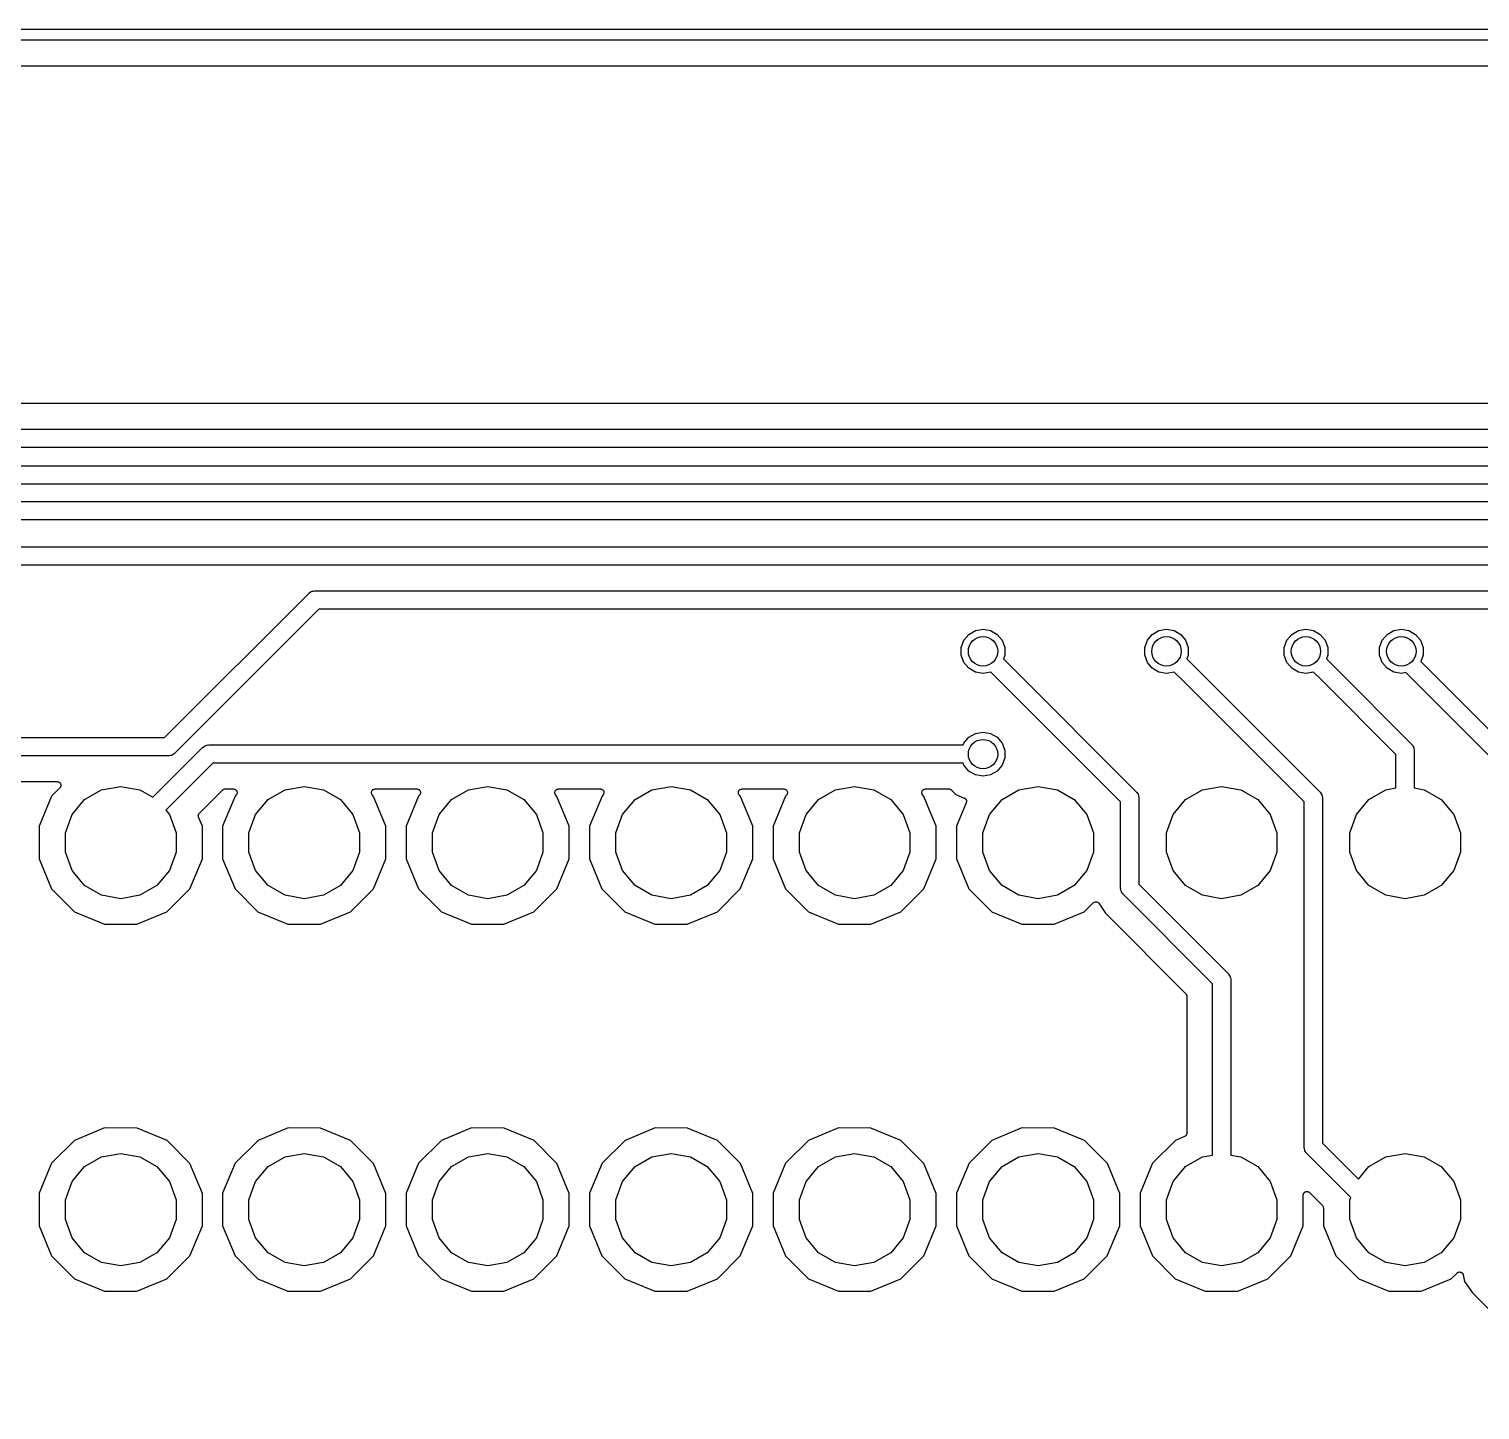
# Model space of a CAD drawing. Extents: x 85 to 212, y -151 to -91.
# Drawn here: x 148.5 to 168.27, y -110.23 to -91.42 of the extents above; entities that cross this region are included whole.
import ezdxf

# ---------------------------------------------------------------- set-up
doc = ezdxf.new("R2010")
doc.units = 0
doc.header["$MEASUREMENT"] = 0
doc.layers.add('BLACK', color=7, linetype='CONTINUOUS')

msp = doc.modelspace()

# ---------------------------------------------------------------- linework, layer by layer
at = {"layer": 'Black'}
for p, q in [((85.5, -91.425), (211.5, -91.425)), ((211.425, -91.575), (85.575, -91.575)), ((85.975, -91.925), (211.025, -91.925)), ((186.395, -96.525), (120.26, -96.525)), ((120.255, -96.875), (186.4, -96.875)), ((186.348, -97.125), (120.306, -97.125)), ((121.7, -97.375), (184.3, -97.375)), ((184.248, -97.625), (121.752, -97.625)), ((124.272, -97.8577), (182.483, -97.8577)), ((182.431, -98.1077), (124.324, -98.1077)), ((143, -98.475), (180.7, -98.475)), ((180.648, -98.725), (143.052, -98.725)), ((150.348, -101.075), (152.312, -99.1116)), ((152.312, -99.1116), (152.316, -99.1085)), ((152.316, -99.1085), (152.32, -99.1042)), ((152.32, -99.1042), (152.334, -99.0961)), ((152.334, -99.0961), (152.347, -99.0867)), ((152.347, -99.0867), (152.352, -99.0853)), ((152.352, -99.0853), (152.357, -99.0825)), ((152.357, -99.0825), (152.373, -99.0797)), ((152.373, -99.0797), (152.389, -99.0755)), ((152.389, -99.0755), (152.395, -99.076)), ((152.395, -99.076), (152.4, -99.075)), ((152.4, -99.075), (180.025, -99.075)), ((152.452, -99.325), (150.488, -101.288)), ((179.973, -99.325), (152.452, -99.325)), ((161.306, -99.6693), (161.397, -99.617)), ((161.397, -99.617), (161.5, -99.5989)), ((161.5, -99.5989), (161.603, -99.617)), ((161.603, -99.617), (161.694, -99.6693)), ((163.806, -99.6693), (163.897, -99.617)), ((163.897, -99.617), (164, -99.5988)), ((164, -99.5988), (164.103, -99.617)), ((164.103, -99.617), (164.194, -99.6693)), ((165.706, -99.6693), (165.797, -99.617)), ((165.797, -99.617), (165.9, -99.5989)), ((165.9, -99.5989), (166.003, -99.617)), ((166.003, -99.617), (166.094, -99.6693)), ((167.006, -99.6693), (167.097, -99.617)), ((167.097, -99.617), (167.2, -99.5989)), ((167.2, -99.5989), (167.303, -99.617)), ((167.303, -99.617), (167.394, -99.6693)), ((161.203, -99.8477), (161.239, -99.7494)), ((161.239, -99.7494), (161.306, -99.6693)), ((161.694, -99.6693), (161.761, -99.7494)), ((161.761, -99.7494), (161.797, -99.8477)), ((163.703, -99.8477), (163.739, -99.7494)), ((163.739, -99.7494), (163.806, -99.6693)), ((164.194, -99.6693), (164.261, -99.7494)), ((164.261, -99.7494), (164.297, -99.8477)), ((165.603, -99.8477), (165.639, -99.7494)), ((165.639, -99.7494), (165.706, -99.6693)), ((166.094, -99.6693), (166.161, -99.7494)), ((166.161, -99.7494), (166.197, -99.8477)), ((166.903, -99.8477), (166.939, -99.7494)), ((166.939, -99.7494), (167.006, -99.6693)), ((167.394, -99.6693), (167.461, -99.7494)), ((167.461, -99.7494), (167.497, -99.8477)), ((161.203, -99.9523), (161.203, -99.8477)), ((161.239, -100.051), (161.203, -99.9523)), ((161.797, -99.9523), (161.779, -100.002)), ((161.779, -100.002), (161.888, -100.112)), ((161.797, -99.8477), (161.797, -99.9523)), ((163.703, -99.9523), (163.703, -99.8477)), ((163.739, -100.051), (163.703, -99.9523)), ((164.297, -99.9523), (164.279, -100.002)), ((164.279, -100.002), (164.388, -100.112)), ((164.297, -99.8477), (164.297, -99.9523)), ((165.603, -99.9523), (165.603, -99.8477)), ((165.639, -100.051), (165.603, -99.9523)), ((166.197, -99.9523), (166.179, -100.002)), ((166.179, -100.002), (166.288, -100.112)), ((166.197, -99.8477), (166.197, -99.9523)), ((166.903, -99.9523), (166.903, -99.8477)), ((166.939, -100.051), (166.903, -99.9523)), ((167.497, -99.9523), (167.465, -100.04)), ((167.497, -99.8477), (167.497, -99.9523)), ((161.306, -100.131), (161.239, -100.051)), ((161.397, -100.183), (161.306, -100.131)), ((161.5, -100.201), (161.397, -100.183)), ((161.603, -100.183), (161.5, -100.201)), ((161.605, -100.182), (161.603, -100.183)), ((161.712, -100.288), (161.605, -100.182)), ((161.888, -100.112), (161.888, -100.112)), ((161.888, -100.112), (163.588, -101.812)), ((163.806, -100.131), (163.739, -100.051)), ((163.897, -100.183), (163.806, -100.131)), ((164, -100.201), (163.897, -100.183)), ((164.103, -100.183), (164, -100.201)), ((164.105, -100.182), (164.103, -100.183)), ((164.212, -100.288), (164.105, -100.182)), ((164.388, -100.112), (164.388, -100.112)), ((164.388, -100.112), (166.088, -101.812)), ((165.706, -100.131), (165.639, -100.051)), ((165.797, -100.183), (165.706, -100.131)), ((165.9, -100.201), (165.797, -100.183)), ((166.003, -100.183), (165.9, -100.201)), ((166.005, -100.182), (166.003, -100.183)), ((166.112, -100.288), (166.005, -100.182)), ((166.288, -100.112), (166.288, -100.112)), ((166.288, -100.112), (167.339, -101.163)), ((167.006, -100.131), (166.939, -100.051)), ((167.097, -100.183), (167.006, -100.131)), ((167.2, -100.201), (167.097, -100.183)), ((167.261, -100.19), (167.2, -100.201)), ((169.136, -102.065), (167.261, -100.19)), ((167.465, -100.04), (169.312, -101.887)), ((163.375, -101.952), (161.712, -100.288)), ((161.712, -100.288), (161.712, -100.288)), ((165.875, -101.952), (164.212, -100.288)), ((164.212, -100.288), (164.212, -100.288)), ((167.126, -101.303), (166.112, -100.288)), ((166.112, -100.288), (166.112, -100.288)), ((161.306, -101.069), (161.397, -101.017)), ((161.397, -101.017), (161.5, -100.999)), ((161.5, -100.999), (161.603, -101.017)), ((161.603, -101.017), (161.694, -101.069)), ((141.055, -101.075), (150.348, -101.075)), ((150.19, -101.887), (150.866, -101.212)), ((150.866, -101.212), (150.871, -101.208)), ((150.871, -101.208), (150.874, -101.204)), ((150.874, -101.204), (150.888, -101.196)), ((150.888, -101.196), (150.902, -101.187)), ((150.902, -101.187), (150.907, -101.185)), ((150.907, -101.185), (150.912, -101.183)), ((150.912, -101.183), (150.928, -101.18)), ((150.928, -101.18), (150.944, -101.175)), ((150.944, -101.175), (150.949, -101.176)), ((150.949, -101.176), (150.955, -101.175)), ((150.955, -101.175), (161.076, -101.175)), ((161.076, -101.175), (161.23, -101.175)), ((161.23, -101.175), (161.239, -101.149)), ((161.239, -101.149), (161.306, -101.069)), ((161.694, -101.069), (161.761, -101.149)), ((161.761, -101.149), (161.797, -101.248)), ((167.339, -101.163), (167.343, -101.167)), ((167.343, -101.167), (167.347, -101.171)), ((167.347, -101.171), (167.355, -101.185)), ((167.355, -101.185), (167.364, -101.198)), ((167.364, -101.198), (167.366, -101.204)), ((167.366, -101.204), (167.369, -101.208)), ((167.369, -101.208), (167.371, -101.224)), ((167.371, -101.224), (167.376, -101.24)), ((150.4, -101.325), (141.106, -101.325)), ((150.405, -101.324), (150.4, -101.325)), ((150.411, -101.325), (150.405, -101.324)), ((150.427, -101.32), (150.411, -101.325)), ((150.443, -101.317), (150.427, -101.32)), ((150.448, -101.315), (150.443, -101.317)), ((150.453, -101.313), (150.448, -101.315)), ((150.466, -101.304), (150.453, -101.313)), ((150.48, -101.296), (150.466, -101.304)), ((150.484, -101.292), (150.48, -101.296)), ((150.488, -101.288), (150.484, -101.292)), ((161.797, -101.352), (161.761, -101.451)), ((161.797, -101.248), (161.797, -101.352)), ((167.126, -101.761), (167.126, -101.303)), ((167.376, -101.24), (167.375, -101.246)), ((167.375, -101.246), (167.376, -101.251)), ((167.376, -101.251), (167.376, -101.761)), ((151.006, -101.425), (150.366, -102.065)), ((161.076, -101.425), (151.006, -101.425)), ((161.23, -101.425), (161.076, -101.425)), ((161.239, -101.451), (161.23, -101.425)), ((161.306, -101.531), (161.239, -101.451)), ((161.397, -101.583), (161.306, -101.531)), ((161.5, -101.601), (161.397, -101.583)), ((161.603, -101.583), (161.5, -101.601)), ((161.694, -101.531), (161.603, -101.583)), ((161.761, -101.451), (161.694, -101.531)), ((148.116, -101.675), (148.886, -101.675)), ((148.922, -101.76), (148.809, -101.873)), ((148.886, -101.675), (148.893, -101.676)), ((148.893, -101.676), (148.899, -101.677)), ((148.899, -101.677), (148.901, -101.678)), ((148.901, -101.678), (148.903, -101.678)), ((148.903, -101.678), (148.909, -101.681)), ((148.909, -101.681), (148.915, -101.684)), ((148.915, -101.684), (148.917, -101.686)), ((148.917, -101.686), (148.918, -101.687)), ((148.918, -101.687), (148.923, -101.692)), ((148.925, -101.755), (148.922, -101.76)), ((148.923, -101.692), (148.927, -101.696)), ((148.93, -101.75), (148.925, -101.755)), ((148.927, -101.696), (148.928, -101.698)), ((148.928, -101.698), (148.93, -101.7)), ((148.93, -101.7), (148.932, -101.706)), ((148.932, -101.746), (148.93, -101.748)), ((148.93, -101.748), (148.93, -101.75)), ((148.932, -101.706), (148.935, -101.712)), ((148.933, -101.74), (148.932, -101.746)), ((148.936, -101.734), (148.933, -101.74)), ((148.935, -101.712), (148.935, -101.714)), ((148.935, -101.714), (148.936, -101.716)), ((148.936, -101.716), (148.936, -101.723)), ((148.936, -101.723), (148.936, -101.729)), ((148.936, -101.729), (148.936, -101.732)), ((148.936, -101.732), (148.936, -101.734)), ((149.259, -101.918), (149.489, -101.785)), ((149.489, -101.785), (149.751, -101.739)), ((149.751, -101.739), (150.013, -101.785)), ((150.013, -101.785), (150.19, -101.887)), ((150.823, -102.104), (151.137, -101.79)), ((151.137, -101.79), (151.139, -101.788)), ((151.139, -101.788), (151.14, -101.787)), ((151.14, -101.787), (151.146, -101.783)), ((151.146, -101.783), (151.151, -101.78)), ((151.151, -101.78), (151.153, -101.779)), ((151.153, -101.779), (151.155, -101.778)), ((151.155, -101.778), (151.161, -101.777)), ((151.161, -101.777), (151.168, -101.775)), ((151.168, -101.775), (151.17, -101.775)), ((151.17, -101.775), (151.172, -101.775)), ((151.172, -101.775), (151.286, -101.775)), ((151.286, -101.775), (151.293, -101.776)), ((151.293, -101.776), (151.299, -101.777)), ((151.299, -101.777), (151.301, -101.778)), ((151.301, -101.778), (151.303, -101.778)), ((151.303, -101.778), (151.309, -101.781)), ((151.309, -101.781), (151.315, -101.784)), ((151.315, -101.784), (151.316, -101.786)), ((151.316, -101.786), (151.318, -101.787)), ((151.318, -101.787), (151.322, -101.792)), ((151.322, -101.792), (151.327, -101.796)), ((151.327, -101.796), (151.328, -101.798)), ((151.328, -101.798), (151.329, -101.8)), ((151.329, -101.8), (151.332, -101.806)), ((151.332, -101.806), (151.334, -101.812)), ((151.334, -101.812), (151.335, -101.814)), ((151.335, -101.814), (151.335, -101.816)), ((151.335, -101.816), (151.335, -101.823)), ((151.759, -101.918), (151.989, -101.785)), ((151.989, -101.785), (152.251, -101.739)), ((152.251, -101.739), (152.513, -101.785)), ((152.513, -101.785), (152.743, -101.918)), ((153.166, -101.816), (153.167, -101.814)), ((153.166, -101.823), (153.166, -101.816)), ((153.167, -101.812), (153.17, -101.806)), ((153.167, -101.814), (153.167, -101.812)), ((153.17, -101.806), (153.172, -101.8)), ((153.172, -101.8), (153.174, -101.798)), ((153.174, -101.798), (153.175, -101.796)), ((153.175, -101.796), (153.179, -101.792)), ((153.179, -101.792), (153.183, -101.787)), ((153.183, -101.787), (153.185, -101.786)), ((153.185, -101.786), (153.187, -101.784)), ((153.187, -101.784), (153.193, -101.781)), ((153.193, -101.781), (153.198, -101.778)), ((153.198, -101.778), (153.201, -101.778)), ((153.201, -101.778), (153.203, -101.777)), ((153.203, -101.777), (153.209, -101.776)), ((153.209, -101.776), (153.216, -101.775)), ((153.216, -101.775), (153.786, -101.775)), ((153.786, -101.775), (153.793, -101.776)), ((153.793, -101.776), (153.799, -101.777)), ((153.799, -101.777), (153.801, -101.778)), ((153.801, -101.778), (153.803, -101.778)), ((153.803, -101.778), (153.809, -101.781)), ((153.809, -101.781), (153.815, -101.784)), ((153.815, -101.784), (153.816, -101.786)), ((153.816, -101.786), (153.818, -101.787)), ((153.818, -101.787), (153.822, -101.792)), ((153.822, -101.792), (153.827, -101.796)), ((153.827, -101.796), (153.828, -101.798)), ((153.828, -101.798), (153.829, -101.8)), ((153.829, -101.8), (153.832, -101.806)), ((153.832, -101.806), (153.834, -101.812)), ((153.834, -101.812), (153.835, -101.814)), ((153.835, -101.814), (153.835, -101.816)), ((153.835, -101.816), (153.835, -101.823)), ((154.259, -101.918), (154.489, -101.785)), ((154.489, -101.785), (154.751, -101.739)), ((154.751, -101.739), (155.013, -101.785)), ((155.013, -101.785), (155.243, -101.918)), ((155.666, -101.816), (155.667, -101.814)), ((155.666, -101.823), (155.666, -101.816)), ((155.667, -101.812), (155.67, -101.806)), ((155.667, -101.814), (155.667, -101.812)), ((155.67, -101.806), (155.672, -101.8)), ((155.672, -101.8), (155.674, -101.798)), ((155.674, -101.798), (155.675, -101.796)), ((155.675, -101.796), (155.679, -101.792)), ((155.679, -101.792), (155.683, -101.787)), ((155.683, -101.787), (155.685, -101.786)), ((155.685, -101.786), (155.687, -101.784)), ((155.687, -101.784), (155.693, -101.781)), ((155.693, -101.781), (155.698, -101.778)), ((155.698, -101.778), (155.701, -101.778)), ((155.701, -101.778), (155.703, -101.777)), ((155.703, -101.777), (155.709, -101.776)), ((155.709, -101.776), (155.716, -101.775)), ((155.716, -101.775), (156.286, -101.775)), ((156.286, -101.775), (156.293, -101.776)), ((156.293, -101.776), (156.299, -101.777)), ((156.299, -101.777), (156.301, -101.778)), ((156.301, -101.778), (156.303, -101.778)), ((156.303, -101.778), (156.309, -101.781)), ((156.309, -101.781), (156.315, -101.784)), ((156.315, -101.784), (156.316, -101.786)), ((156.316, -101.786), (156.318, -101.787)), ((156.318, -101.787), (156.322, -101.792)), ((156.322, -101.792), (156.327, -101.796)), ((156.327, -101.796), (156.328, -101.798)), ((156.328, -101.798), (156.329, -101.8)), ((156.329, -101.8), (156.332, -101.806)), ((156.332, -101.806), (156.334, -101.812)), ((156.334, -101.812), (156.335, -101.814)), ((156.335, -101.814), (156.335, -101.816)), ((156.335, -101.816), (156.335, -101.823)), ((156.759, -101.918), (156.989, -101.785)), ((156.989, -101.785), (157.251, -101.739)), ((157.251, -101.739), (157.513, -101.785)), ((157.513, -101.785), (157.743, -101.918)), ((158.166, -101.816), (158.167, -101.814)), ((158.166, -101.823), (158.166, -101.816)), ((158.167, -101.812), (158.17, -101.806)), ((158.167, -101.814), (158.167, -101.812)), ((158.17, -101.806), (158.172, -101.8)), ((158.172, -101.8), (158.174, -101.798)), ((158.174, -101.798), (158.175, -101.796)), ((158.175, -101.796), (158.179, -101.792)), ((158.179, -101.792), (158.183, -101.787)), ((158.183, -101.787), (158.185, -101.786)), ((158.185, -101.786), (158.187, -101.784)), ((158.187, -101.784), (158.193, -101.781)), ((158.193, -101.781), (158.198, -101.778)), ((158.198, -101.778), (158.201, -101.778)), ((158.201, -101.778), (158.203, -101.777)), ((158.203, -101.777), (158.209, -101.776)), ((158.209, -101.776), (158.216, -101.775)), ((158.216, -101.775), (158.786, -101.775)), ((158.786, -101.775), (158.793, -101.776)), ((158.793, -101.776), (158.799, -101.777)), ((158.799, -101.777), (158.801, -101.778)), ((158.801, -101.778), (158.803, -101.778)), ((158.803, -101.778), (158.809, -101.781)), ((158.809, -101.781), (158.815, -101.784)), ((158.815, -101.784), (158.816, -101.786)), ((158.816, -101.786), (158.818, -101.787)), ((158.818, -101.787), (158.822, -101.792)), ((158.822, -101.792), (158.827, -101.796)), ((158.827, -101.796), (158.828, -101.798)), ((158.828, -101.798), (158.829, -101.8)), ((158.829, -101.8), (158.832, -101.806)), ((158.832, -101.806), (158.834, -101.812)), ((158.834, -101.812), (158.835, -101.814)), ((158.835, -101.814), (158.835, -101.816)), ((158.835, -101.816), (158.835, -101.823)), ((159.259, -101.918), (159.489, -101.785)), ((159.489, -101.785), (159.751, -101.739)), ((159.751, -101.739), (160.013, -101.785)), ((160.013, -101.785), (160.243, -101.918)), ((160.666, -101.816), (160.667, -101.814)), ((160.666, -101.823), (160.666, -101.816)), ((160.667, -101.812), (160.67, -101.806)), ((160.667, -101.814), (160.667, -101.812)), ((160.67, -101.806), (160.672, -101.8)), ((160.672, -101.8), (160.674, -101.798)), ((160.674, -101.798), (160.675, -101.796)), ((160.675, -101.796), (160.679, -101.792)), ((160.679, -101.792), (160.683, -101.787)), ((160.683, -101.787), (160.685, -101.786)), ((160.685, -101.786), (160.687, -101.784)), ((160.687, -101.784), (160.693, -101.781)), ((160.693, -101.781), (160.698, -101.778)), ((160.698, -101.778), (160.701, -101.778)), ((160.701, -101.778), (160.703, -101.777)), ((160.703, -101.777), (160.709, -101.776)), ((160.709, -101.776), (160.716, -101.775)), ((160.716, -101.775), (161.035, -101.775)), ((161.035, -101.775), (161.037, -101.775)), ((161.037, -101.775), (161.039, -101.775)), ((161.039, -101.775), (161.046, -101.777)), ((161.046, -101.777), (161.052, -101.778)), ((161.052, -101.778), (161.054, -101.779)), ((161.054, -101.779), (161.056, -101.78)), ((161.056, -101.78), (161.061, -101.783)), ((161.061, -101.783), (161.067, -101.787)), ((161.067, -101.787), (161.069, -101.788)), ((161.069, -101.788), (161.07, -101.79)), ((161.07, -101.79), (161.131, -101.851)), ((161.759, -101.918), (161.989, -101.785)), ((161.989, -101.785), (162.251, -101.739)), ((162.251, -101.739), (162.513, -101.785)), ((162.513, -101.785), (162.743, -101.918)), ((163.588, -101.812), (163.592, -101.816)), ((163.592, -101.816), (163.596, -101.82)), ((164.259, -101.918), (164.489, -101.785)), ((164.489, -101.785), (164.751, -101.739)), ((164.751, -101.739), (165.013, -101.785)), ((165.013, -101.785), (165.243, -101.918)), ((166.088, -101.812), (166.092, -101.816)), ((166.092, -101.816), (166.096, -101.82)), ((166.759, -101.918), (166.989, -101.785)), ((166.989, -101.785), (167.126, -101.761)), ((167.376, -101.761), (167.513, -101.785)), ((167.513, -101.785), (167.743, -101.918)), ((148.809, -101.873), (148.639, -102.281)), ((149.089, -102.121), (149.259, -101.918)), ((151.309, -101.873), (151.139, -102.281)), ((151.321, -101.86), (151.309, -101.873)), ((151.325, -101.855), (151.321, -101.86)), ((151.329, -101.85), (151.325, -101.855)), ((151.33, -101.848), (151.329, -101.85)), ((151.331, -101.846), (151.33, -101.848)), ((151.333, -101.84), (151.331, -101.846)), ((151.335, -101.834), (151.333, -101.84)), ((151.335, -101.823), (151.336, -101.829)), ((151.336, -101.829), (151.335, -101.832)), ((151.335, -101.832), (151.335, -101.834)), ((151.589, -102.121), (151.759, -101.918)), ((152.743, -101.918), (152.914, -102.121)), ((153.166, -101.829), (153.166, -101.823)), ((153.166, -101.831), (153.166, -101.829)), ((153.166, -101.834), (153.166, -101.831)), ((153.169, -101.84), (153.166, -101.834)), ((153.17, -101.846), (153.169, -101.84)), ((153.172, -101.848), (153.17, -101.846)), ((153.172, -101.85), (153.172, -101.848)), ((153.176, -101.855), (153.172, -101.85)), ((153.18, -101.86), (153.176, -101.855)), ((153.194, -101.875), (153.18, -101.86)), ((153.363, -102.283), (153.194, -101.875)), ((153.809, -101.873), (153.639, -102.281)), ((153.821, -101.86), (153.809, -101.873)), ((153.825, -101.855), (153.821, -101.86)), ((153.829, -101.85), (153.825, -101.855)), ((153.83, -101.848), (153.829, -101.85)), ((153.831, -101.846), (153.83, -101.848)), ((153.833, -101.84), (153.831, -101.846)), ((153.835, -101.834), (153.833, -101.84)), ((153.835, -101.823), (153.836, -101.829)), ((153.836, -101.829), (153.835, -101.832)), ((153.835, -101.832), (153.835, -101.834)), ((154.089, -102.121), (154.259, -101.918)), ((155.243, -101.918), (155.414, -102.121)), ((155.666, -101.829), (155.666, -101.823)), ((155.666, -101.831), (155.666, -101.829)), ((155.666, -101.834), (155.666, -101.831)), ((155.669, -101.84), (155.666, -101.834)), ((155.67, -101.846), (155.669, -101.84)), ((155.672, -101.848), (155.67, -101.846)), ((155.672, -101.85), (155.672, -101.848)), ((155.676, -101.855), (155.672, -101.85)), ((155.68, -101.86), (155.676, -101.855)), ((155.694, -101.875), (155.68, -101.86)), ((155.863, -102.283), (155.694, -101.875)), ((156.309, -101.873), (156.139, -102.281)), ((156.321, -101.86), (156.309, -101.873)), ((156.325, -101.855), (156.321, -101.86)), ((156.329, -101.85), (156.325, -101.855)), ((156.33, -101.848), (156.329, -101.85)), ((156.331, -101.846), (156.33, -101.848)), ((156.333, -101.84), (156.331, -101.846)), ((156.335, -101.834), (156.333, -101.84)), ((156.335, -101.823), (156.336, -101.829)), ((156.336, -101.829), (156.335, -101.832)), ((156.335, -101.832), (156.335, -101.834)), ((156.589, -102.121), (156.759, -101.918)), ((157.743, -101.918), (157.914, -102.121)), ((158.166, -101.829), (158.166, -101.823)), ((158.166, -101.831), (158.166, -101.829)), ((158.166, -101.834), (158.166, -101.831)), ((158.169, -101.84), (158.166, -101.834)), ((158.17, -101.846), (158.169, -101.84)), ((158.172, -101.848), (158.17, -101.846)), ((158.172, -101.85), (158.172, -101.848)), ((158.176, -101.855), (158.172, -101.85)), ((158.18, -101.86), (158.176, -101.855)), ((158.194, -101.875), (158.18, -101.86)), ((158.363, -102.283), (158.194, -101.875)), ((158.809, -101.873), (158.639, -102.281)), ((158.821, -101.86), (158.809, -101.873)), ((158.825, -101.855), (158.821, -101.86)), ((158.829, -101.85), (158.825, -101.855)), ((158.83, -101.848), (158.829, -101.85)), ((158.831, -101.846), (158.83, -101.848)), ((158.833, -101.84), (158.831, -101.846)), ((158.835, -101.834), (158.833, -101.84)), ((158.835, -101.823), (158.836, -101.829)), ((158.836, -101.829), (158.835, -101.832)), ((158.835, -101.832), (158.835, -101.834)), ((159.089, -102.121), (159.259, -101.918)), ((160.243, -101.918), (160.414, -102.121)), ((160.666, -101.829), (160.666, -101.823)), ((160.666, -101.831), (160.666, -101.829)), ((160.666, -101.834), (160.666, -101.831)), ((160.669, -101.84), (160.666, -101.834)), ((160.67, -101.846), (160.669, -101.84)), ((160.672, -101.848), (160.67, -101.846)), ((160.672, -101.85), (160.672, -101.848)), ((160.676, -101.855), (160.672, -101.85)), ((160.68, -101.86), (160.676, -101.855)), ((160.694, -101.875), (160.68, -101.86)), ((160.863, -102.283), (160.694, -101.875)), ((161.131, -101.851), (161.244, -101.898)), ((161.271, -101.963), (161.139, -102.281)), ((161.244, -101.898), (161.248, -101.9)), ((161.248, -101.9), (161.252, -101.902)), ((161.252, -101.902), (161.255, -101.905)), ((161.255, -101.905), (161.259, -101.907)), ((161.259, -101.907), (161.262, -101.911)), ((161.262, -101.911), (161.265, -101.913)), ((161.265, -101.913), (161.267, -101.917)), ((161.267, -101.917), (161.27, -101.921)), ((161.27, -101.921), (161.271, -101.925)), ((161.271, -101.925), (161.273, -101.929)), ((161.272, -101.959), (161.271, -101.963)), ((161.274, -101.955), (161.272, -101.959)), ((161.273, -101.929), (161.274, -101.933)), ((161.274, -101.933), (161.275, -101.937)), ((161.275, -101.946), (161.274, -101.95)), ((161.274, -101.95), (161.274, -101.955)), ((161.275, -101.937), (161.275, -101.942)), ((161.275, -101.942), (161.275, -101.946)), ((161.589, -102.121), (161.759, -101.918)), ((162.743, -101.918), (162.914, -102.121)), ((163.375, -103.125), (163.375, -101.952)), ((163.596, -101.82), (163.604, -101.834)), ((163.604, -101.834), (163.613, -101.847)), ((163.613, -101.847), (163.615, -101.852)), ((163.615, -101.852), (163.617, -101.857)), ((163.617, -101.857), (163.62, -101.873)), ((163.62, -101.873), (163.625, -101.889)), ((163.625, -101.889), (163.624, -101.895)), ((163.624, -101.895), (163.625, -101.9)), ((163.625, -101.9), (163.625, -103.073)), ((164.089, -102.121), (164.259, -101.918)), ((165.243, -101.918), (165.414, -102.121)), ((165.875, -106.65), (165.875, -101.952)), ((166.096, -101.82), (166.104, -101.834)), ((166.104, -101.834), (166.113, -101.847)), ((166.113, -101.847), (166.115, -101.852)), ((166.115, -101.852), (166.117, -101.857)), ((166.117, -101.857), (166.12, -101.873)), ((166.12, -101.873), (166.125, -101.889)), ((166.125, -101.889), (166.124, -101.895)), ((166.124, -101.895), (166.125, -101.9)), ((166.125, -101.9), (166.125, -106.598)), ((166.589, -102.121), (166.759, -101.918)), ((167.743, -101.918), (167.914, -102.121)), ((148.998, -102.371), (149.089, -102.121)), ((150.366, -102.065), (150.414, -102.121)), ((150.414, -102.121), (150.504, -102.371)), ((150.808, -102.135), (150.809, -102.13)), ((150.808, -102.138), (150.808, -102.135)), ((150.808, -102.141), (150.808, -102.138)), ((150.809, -102.147), (150.808, -102.141)), ((150.809, -102.13), (150.81, -102.124)), ((150.81, -102.152), (150.809, -102.147)), ((150.81, -102.124), (150.812, -102.121)), ((150.811, -102.155), (150.81, -102.152)), ((150.812, -102.158), (150.811, -102.155)), ((150.812, -102.121), (150.813, -102.118)), ((150.863, -102.283), (150.812, -102.158)), ((150.813, -102.118), (150.816, -102.114)), ((150.816, -102.114), (150.818, -102.109)), ((150.818, -102.109), (150.821, -102.107)), ((150.821, -102.107), (150.823, -102.104)), ((151.498, -102.371), (151.589, -102.121)), ((152.914, -102.121), (153.004, -102.371)), ((153.998, -102.371), (154.089, -102.121)), ((155.414, -102.121), (155.504, -102.371)), ((156.498, -102.371), (156.589, -102.121)), ((157.914, -102.121), (158.004, -102.371)), ((158.998, -102.371), (159.089, -102.121)), ((160.414, -102.121), (160.504, -102.371)), ((161.498, -102.371), (161.589, -102.121)), ((162.914, -102.121), (163.004, -102.371)), ((163.998, -102.371), (164.089, -102.121)), ((165.414, -102.121), (165.504, -102.371)), ((166.498, -102.371), (166.589, -102.121)), ((167.914, -102.121), (168.004, -102.371)), ((148.639, -102.281), (148.639, -102.724)), ((148.998, -102.636), (148.998, -102.371)), ((150.504, -102.371), (150.504, -102.636)), ((150.863, -102.726), (150.863, -102.283)), ((151.139, -102.281), (151.139, -102.724)), ((151.498, -102.636), (151.498, -102.371)), ((153.004, -102.371), (153.004, -102.636)), ((153.363, -102.726), (153.363, -102.283)), ((153.639, -102.281), (153.639, -102.724)), ((153.998, -102.636), (153.998, -102.371)), ((155.504, -102.371), (155.504, -102.636)), ((155.863, -102.726), (155.863, -102.283)), ((156.139, -102.281), (156.139, -102.724)), ((156.498, -102.636), (156.498, -102.371)), ((158.004, -102.371), (158.004, -102.636)), ((158.363, -102.726), (158.363, -102.283)), ((158.639, -102.281), (158.639, -102.724)), ((158.998, -102.636), (158.998, -102.371)), ((160.504, -102.371), (160.504, -102.636)), ((160.863, -102.726), (160.863, -102.283)), ((161.139, -102.281), (161.139, -102.724)), ((161.498, -102.636), (161.498, -102.371)), ((163.004, -102.371), (163.004, -102.636)), ((163.998, -102.636), (163.998, -102.371)), ((165.504, -102.371), (165.504, -102.636)), ((166.498, -102.636), (166.498, -102.371)), ((168.004, -102.371), (168.004, -102.636)), ((148.639, -102.724), (148.808, -103.133)), ((149.089, -102.886), (148.998, -102.636)), ((150.504, -102.636), (150.414, -102.886)), ((150.693, -103.134), (150.863, -102.726)), ((151.139, -102.724), (151.308, -103.133)), ((151.589, -102.886), (151.498, -102.636)), ((153.004, -102.636), (152.914, -102.886)), ((153.193, -103.134), (153.363, -102.726)), ((153.639, -102.724), (153.808, -103.133)), ((154.089, -102.886), (153.998, -102.636)), ((155.504, -102.636), (155.414, -102.886)), ((155.693, -103.134), (155.863, -102.726)), ((156.139, -102.724), (156.308, -103.133)), ((156.589, -102.886), (156.498, -102.636)), ((158.004, -102.636), (157.914, -102.886)), ((158.193, -103.134), (158.363, -102.726)), ((158.639, -102.724), (158.808, -103.133)), ((159.089, -102.886), (158.998, -102.636)), ((160.504, -102.636), (160.414, -102.886)), ((160.693, -103.134), (160.863, -102.726)), ((161.139, -102.724), (161.308, -103.133)), ((161.589, -102.886), (161.498, -102.636)), ((163.004, -102.636), (162.914, -102.886)), ((164.089, -102.886), (163.998, -102.636)), ((165.504, -102.636), (165.414, -102.886)), ((166.589, -102.886), (166.498, -102.636)), ((168.004, -102.636), (167.914, -102.886)), ((149.259, -103.09), (149.089, -102.886)), ((150.414, -102.886), (150.243, -103.09)), ((151.759, -103.09), (151.589, -102.886)), ((152.914, -102.886), (152.743, -103.09)), ((154.259, -103.09), (154.089, -102.886)), ((155.414, -102.886), (155.243, -103.09)), ((156.759, -103.09), (156.589, -102.886)), ((157.914, -102.886), (157.743, -103.09)), ((159.259, -103.09), (159.089, -102.886)), ((160.414, -102.886), (160.243, -103.09)), ((161.759, -103.09), (161.589, -102.886)), ((162.914, -102.886), (162.743, -103.09)), ((164.259, -103.09), (164.089, -102.886)), ((165.414, -102.886), (165.243, -103.09)), ((166.759, -103.09), (166.589, -102.886)), ((167.914, -102.886), (167.743, -103.09)), ((148.808, -103.133), (149.12, -103.446)), ((149.489, -103.222), (149.259, -103.09)), ((150.243, -103.09), (150.013, -103.222)), ((150.38, -103.447), (150.693, -103.134)), ((151.308, -103.133), (151.62, -103.446)), ((151.989, -103.222), (151.759, -103.09)), ((152.743, -103.09), (152.513, -103.222)), ((152.88, -103.447), (153.193, -103.134)), ((153.808, -103.133), (154.12, -103.446)), ((154.489, -103.222), (154.259, -103.09)), ((155.243, -103.09), (155.013, -103.222)), ((155.38, -103.447), (155.693, -103.134)), ((156.308, -103.133), (156.62, -103.446)), ((156.989, -103.222), (156.759, -103.09)), ((157.743, -103.09), (157.513, -103.222)), ((157.88, -103.447), (158.193, -103.134)), ((158.808, -103.133), (159.12, -103.446)), ((159.489, -103.222), (159.259, -103.09)), ((160.243, -103.09), (160.013, -103.222)), ((160.38, -103.447), (160.693, -103.134)), ((161.308, -103.133), (161.62, -103.446)), ((161.989, -103.222), (161.759, -103.09)), ((162.743, -103.09), (162.513, -103.222)), ((163.376, -103.13), (163.375, -103.125)), ((163.375, -103.136), (163.376, -103.13)), ((163.38, -103.152), (163.375, -103.136)), ((163.383, -103.168), (163.38, -103.152)), ((163.385, -103.173), (163.383, -103.168)), ((163.387, -103.178), (163.385, -103.173)), ((163.396, -103.191), (163.387, -103.178)), ((163.404, -103.205), (163.396, -103.191)), ((163.625, -103.073), (164.839, -104.288)), ((164.489, -103.222), (164.259, -103.09)), ((165.243, -103.09), (165.013, -103.222)), ((166.989, -103.222), (166.759, -103.09)), ((167.743, -103.09), (167.513, -103.222)), ((149.751, -103.269), (149.489, -103.222)), ((150.013, -103.222), (149.751, -103.269)), ((152.251, -103.269), (151.989, -103.222)), ((152.513, -103.222), (152.251, -103.269)), ((154.751, -103.269), (154.489, -103.222)), ((155.013, -103.222), (154.751, -103.269)), ((157.251, -103.269), (156.989, -103.222)), ((157.513, -103.222), (157.251, -103.269)), ((159.751, -103.269), (159.489, -103.222)), ((160.013, -103.222), (159.751, -103.269)), ((162.251, -103.269), (161.989, -103.222)), ((162.513, -103.222), (162.251, -103.269)), ((162.88, -103.447), (163.003, -103.325)), ((163.003, -103.324), (163.01, -103.319)), ((163.003, -103.325), (163.003, -103.324)), ((163.003, -103.324), (163.003, -103.324)), ((163.01, -103.319), (163.017, -103.315)), ((163.017, -103.315), (163.018, -103.314)), ((163.017, -103.315), (163.017, -103.315)), ((163.018, -103.314), (163.026, -103.312)), ((163.026, -103.312), (163.034, -103.31)), ((163.034, -103.31), (163.034, -103.31)), ((163.034, -103.31), (163.035, -103.31)), ((163.035, -103.31), (163.043, -103.311)), ((163.043, -103.311), (163.051, -103.312)), ((163.051, -103.312), (163.051, -103.312)), ((163.051, -103.312), (163.052, -103.312)), ((163.052, -103.312), (163.059, -103.316)), ((163.059, -103.316), (163.067, -103.319)), ((163.067, -103.319), (163.067, -103.32)), ((163.067, -103.32), (163.067, -103.32)), ((163.067, -103.32), (163.073, -103.326)), ((163.073, -103.326), (163.079, -103.331)), ((163.079, -103.331), (163.079, -103.332)), ((163.079, -103.332), (163.079, -103.332)), ((163.079, -103.332), (163.168, -103.464)), ((163.408, -103.209), (163.404, -103.205)), ((163.412, -103.213), (163.408, -103.209)), ((164.626, -104.428), (163.412, -103.213)), ((164.751, -103.269), (164.489, -103.222)), ((165.013, -103.222), (164.751, -103.269)), ((167.251, -103.269), (166.989, -103.222)), ((167.513, -103.222), (167.251, -103.269)), ((149.12, -103.446), (149.529, -103.615)), ((149.971, -103.616), (150.38, -103.447)), ((151.62, -103.446), (152.029, -103.615)), ((152.471, -103.616), (152.88, -103.447)), ((154.12, -103.446), (154.529, -103.615)), ((154.971, -103.616), (155.38, -103.447)), ((156.62, -103.446), (157.029, -103.615)), ((157.471, -103.616), (157.88, -103.447)), ((159.12, -103.446), (159.529, -103.615)), ((159.971, -103.616), (160.38, -103.447)), ((161.62, -103.446), (162.029, -103.615)), ((162.471, -103.616), (162.88, -103.447)), ((163.168, -103.464), (164.261, -104.558)), ((149.529, -103.615), (149.971, -103.616)), ((152.029, -103.615), (152.471, -103.616)), ((154.529, -103.615), (154.971, -103.616)), ((157.029, -103.615), (157.471, -103.616)), ((159.529, -103.615), (159.971, -103.616)), ((162.029, -103.615), (162.471, -103.616)), ((164.839, -104.288), (164.843, -104.292)), ((164.843, -104.292), (164.847, -104.296)), ((164.847, -104.296), (164.855, -104.31)), ((164.855, -104.31), (164.864, -104.323)), ((164.864, -104.323), (164.866, -104.329)), ((164.866, -104.329), (164.869, -104.333)), ((164.869, -104.333), (164.871, -104.349)), ((164.871, -104.349), (164.876, -104.365)), ((164.876, -104.365), (164.875, -104.371)), ((164.875, -104.371), (164.876, -104.376)), ((164.876, -104.376), (164.876, -106.761)), ((164.261, -104.558), (164.263, -104.56)), ((164.263, -104.56), (164.264, -104.561)), ((164.264, -104.561), (164.268, -104.567)), ((164.268, -104.567), (164.271, -104.572)), ((164.271, -104.572), (164.272, -104.575)), ((164.272, -104.575), (164.273, -104.576)), ((164.273, -104.576), (164.274, -104.583)), ((164.274, -104.583), (164.276, -104.589)), ((164.626, -106.761), (164.626, -104.428)), ((164.276, -104.589), (164.276, -104.591)), ((164.276, -104.591), (164.276, -104.594)), ((164.276, -104.594), (164.276, -106.463)), ((149.122, -106.56), (148.809, -106.873)), ((149.531, -106.391), (149.122, -106.56)), ((149.973, -106.392), (149.531, -106.391)), ((150.382, -106.561), (149.973, -106.392)), ((150.694, -106.875), (150.382, -106.561)), ((151.622, -106.56), (151.309, -106.873)), ((152.031, -106.391), (151.622, -106.56)), ((152.473, -106.392), (152.031, -106.391)), ((152.882, -106.561), (152.473, -106.392)), ((153.194, -106.875), (152.882, -106.561)), ((154.122, -106.56), (153.809, -106.873)), ((154.531, -106.391), (154.122, -106.56)), ((154.973, -106.392), (154.531, -106.391)), ((155.382, -106.561), (154.973, -106.392)), ((155.694, -106.875), (155.382, -106.561)), ((156.622, -106.56), (156.309, -106.873)), ((157.031, -106.391), (156.622, -106.56)), ((157.473, -106.392), (157.031, -106.391)), ((157.882, -106.561), (157.473, -106.392)), ((158.194, -106.875), (157.882, -106.561)), ((159.122, -106.56), (158.809, -106.873)), ((159.531, -106.391), (159.122, -106.56)), ((159.973, -106.392), (159.531, -106.391)), ((160.382, -106.561), (159.973, -106.392)), ((160.694, -106.875), (160.382, -106.561)), ((161.622, -106.56), (161.309, -106.873)), ((162.031, -106.391), (161.622, -106.56)), ((162.473, -106.392), (162.031, -106.391)), ((162.882, -106.561), (162.473, -106.392)), ((163.194, -106.875), (162.882, -106.561)), ((164.122, -106.56), (163.809, -106.873)), ((164.245, -106.509), (164.122, -106.56)), ((164.248, -106.508), (164.245, -106.509)), ((164.251, -106.507), (164.248, -106.508)), ((164.255, -106.503), (164.251, -106.507)), ((164.26, -106.5), (164.255, -106.503)), ((164.262, -106.498), (164.26, -106.5)), ((164.264, -106.495), (164.262, -106.498)), ((164.267, -106.491), (164.264, -106.495)), ((164.27, -106.486), (164.267, -106.491)), ((164.271, -106.483), (164.27, -106.486)), ((164.273, -106.48), (164.271, -106.483)), ((164.274, -106.475), (164.273, -106.48)), ((164.276, -106.47), (164.274, -106.475)), ((164.276, -106.463), (164.276, -106.466)), ((164.276, -106.466), (164.276, -106.47)), ((149.489, -106.785), (149.751, -106.739)), ((149.751, -106.739), (150.013, -106.785)), ((151.989, -106.785), (152.251, -106.739)), ((152.251, -106.739), (152.513, -106.785)), ((154.489, -106.785), (154.751, -106.739)), ((154.751, -106.739), (155.013, -106.785)), ((156.989, -106.785), (157.251, -106.739)), ((157.251, -106.739), (157.513, -106.785)), ((159.489, -106.785), (159.751, -106.739)), ((159.751, -106.739), (160.013, -106.785)), ((161.989, -106.785), (162.251, -106.739)), ((162.251, -106.739), (162.513, -106.785)), ((165.876, -106.655), (165.875, -106.65)), ((165.875, -106.661), (165.876, -106.655)), ((165.88, -106.677), (165.875, -106.661)), ((165.883, -106.693), (165.88, -106.677)), ((165.885, -106.698), (165.883, -106.693)), ((165.887, -106.703), (165.885, -106.698)), ((165.896, -106.716), (165.887, -106.703)), ((165.904, -106.73), (165.896, -106.716)), ((165.908, -106.734), (165.904, -106.73)), ((165.912, -106.738), (165.908, -106.734)), ((166.51, -107.337), (165.912, -106.738)), ((166.125, -106.598), (166.616, -107.089)), ((166.989, -106.785), (167.251, -106.739)), ((167.251, -106.739), (167.513, -106.785)), ((148.809, -106.873), (148.639, -107.281)), ((149.089, -107.121), (149.259, -106.918)), ((149.259, -106.918), (149.489, -106.785)), ((150.013, -106.785), (150.243, -106.918)), ((150.243, -106.918), (150.414, -107.121)), ((150.863, -107.283), (150.694, -106.875)), ((151.309, -106.873), (151.139, -107.281)), ((151.589, -107.121), (151.759, -106.918)), ((151.759, -106.918), (151.989, -106.785)), ((152.513, -106.785), (152.743, -106.918)), ((152.743, -106.918), (152.914, -107.121)), ((153.363, -107.283), (153.194, -106.875)), ((153.809, -106.873), (153.639, -107.281)), ((154.089, -107.121), (154.259, -106.918)), ((154.259, -106.918), (154.489, -106.785)), ((155.013, -106.785), (155.243, -106.918)), ((155.243, -106.918), (155.414, -107.121)), ((155.863, -107.283), (155.694, -106.875)), ((156.309, -106.873), (156.139, -107.281)), ((156.589, -107.121), (156.759, -106.918)), ((156.759, -106.918), (156.989, -106.785)), ((157.513, -106.785), (157.743, -106.918)), ((157.743, -106.918), (157.914, -107.121)), ((158.363, -107.283), (158.194, -106.875)), ((158.809, -106.873), (158.639, -107.281)), ((159.089, -107.121), (159.259, -106.918)), ((159.259, -106.918), (159.489, -106.785)), ((160.013, -106.785), (160.243, -106.918)), ((160.243, -106.918), (160.414, -107.121)), ((160.863, -107.283), (160.694, -106.875)), ((161.309, -106.873), (161.139, -107.281)), ((161.589, -107.121), (161.759, -106.918)), ((161.759, -106.918), (161.989, -106.785)), ((162.513, -106.785), (162.743, -106.918)), ((162.743, -106.918), (162.914, -107.121)), ((163.363, -107.283), (163.194, -106.875)), ((163.809, -106.873), (163.639, -107.281)), ((164.089, -107.121), (164.259, -106.918)), ((164.259, -106.918), (164.489, -106.785)), ((164.489, -106.785), (164.626, -106.761)), ((164.876, -106.761), (165.013, -106.785)), ((165.013, -106.785), (165.243, -106.918)), ((165.243, -106.918), (165.414, -107.121)), ((166.616, -107.089), (166.759, -106.918)), ((166.759, -106.918), (166.989, -106.785)), ((167.513, -106.785), (167.743, -106.918)), ((167.743, -106.918), (167.914, -107.121)), ((148.998, -107.371), (149.089, -107.121)), ((150.414, -107.121), (150.504, -107.371)), ((151.498, -107.371), (151.589, -107.121)), ((152.914, -107.121), (153.004, -107.371)), ((153.998, -107.371), (154.089, -107.121)), ((155.414, -107.121), (155.504, -107.371)), ((156.498, -107.371), (156.589, -107.121)), ((157.914, -107.121), (158.004, -107.371)), ((158.998, -107.371), (159.089, -107.121)), ((160.414, -107.121), (160.504, -107.371)), ((161.498, -107.371), (161.589, -107.121)), ((162.914, -107.121), (163.004, -107.371)), ((163.998, -107.371), (164.089, -107.121)), ((165.414, -107.121), (165.504, -107.371)), ((167.914, -107.121), (168.004, -107.371)), ((148.639, -107.281), (148.639, -107.724)), ((150.863, -107.726), (150.863, -107.283)), ((151.139, -107.281), (151.139, -107.724)), ((153.363, -107.726), (153.363, -107.283)), ((153.639, -107.281), (153.639, -107.724)), ((155.863, -107.726), (155.863, -107.283)), ((156.139, -107.281), (156.139, -107.724)), ((158.363, -107.726), (158.363, -107.283)), ((158.639, -107.281), (158.639, -107.724)), ((160.863, -107.726), (160.863, -107.283)), ((161.139, -107.281), (161.139, -107.724)), ((163.363, -107.726), (163.363, -107.283)), ((163.639, -107.281), (163.639, -107.724)), ((165.863, -107.306), (165.864, -107.299)), ((165.863, -107.726), (165.863, -107.306)), ((165.864, -107.299), (165.865, -107.293)), ((165.865, -107.293), (165.866, -107.291)), ((165.866, -107.289), (165.87, -107.283)), ((165.866, -107.291), (165.866, -107.289)), ((165.87, -107.283), (165.872, -107.277)), ((165.872, -107.277), (165.874, -107.275)), ((165.874, -107.275), (165.875, -107.274)), ((165.875, -107.274), (165.88, -107.269)), ((165.88, -107.269), (165.885, -107.265)), ((165.885, -107.265), (165.887, -107.264)), ((165.887, -107.264), (165.888, -107.262)), ((165.888, -107.262), (165.894, -107.26)), ((165.894, -107.26), (165.9, -107.257)), ((165.9, -107.257), (165.903, -107.257)), ((165.903, -107.257), (165.905, -107.256)), ((165.905, -107.256), (165.911, -107.256)), ((165.911, -107.256), (165.918, -107.256)), ((165.918, -107.256), (165.92, -107.257)), ((165.92, -107.257), (165.922, -107.257)), ((165.922, -107.257), (165.928, -107.259)), ((165.928, -107.259), (165.934, -107.26)), ((165.934, -107.26), (165.936, -107.262)), ((165.936, -107.262), (165.938, -107.262)), ((165.938, -107.262), (165.943, -107.267)), ((165.943, -107.267), (165.949, -107.27)), ((165.949, -107.27), (166.124, -107.446)), ((166.498, -107.371), (166.51, -107.337)), ((148.998, -107.636), (148.998, -107.371)), ((150.504, -107.371), (150.504, -107.636)), ((151.498, -107.636), (151.498, -107.371)), ((153.004, -107.371), (153.004, -107.636)), ((153.998, -107.636), (153.998, -107.371)), ((155.504, -107.371), (155.504, -107.636)), ((156.498, -107.636), (156.498, -107.371)), ((158.004, -107.371), (158.004, -107.636)), ((158.998, -107.636), (158.998, -107.371)), ((160.504, -107.371), (160.504, -107.636)), ((161.498, -107.636), (161.498, -107.371)), ((163.004, -107.371), (163.004, -107.636)), ((163.998, -107.636), (163.998, -107.371)), ((165.504, -107.371), (165.504, -107.636)), ((166.124, -107.446), (166.126, -107.448)), ((166.126, -107.448), (166.127, -107.449)), ((166.127, -107.449), (166.131, -107.455)), ((166.131, -107.455), (166.134, -107.46)), ((166.134, -107.46), (166.135, -107.463)), ((166.135, -107.463), (166.136, -107.465)), ((166.136, -107.465), (166.137, -107.471)), ((166.137, -107.471), (166.139, -107.477)), ((166.139, -107.477), (166.139, -107.479)), ((166.139, -107.479), (166.139, -107.482)), ((166.139, -107.482), (166.139, -107.724)), ((166.498, -107.636), (166.498, -107.371)), ((168.004, -107.371), (168.004, -107.636)), ((148.639, -107.724), (148.808, -108.133)), ((149.089, -107.886), (148.998, -107.636)), ((150.504, -107.636), (150.414, -107.886)), ((150.693, -108.134), (150.863, -107.726)), ((151.139, -107.724), (151.308, -108.133)), ((151.589, -107.886), (151.498, -107.636)), ((153.004, -107.636), (152.914, -107.886)), ((153.193, -108.134), (153.363, -107.726)), ((153.639, -107.724), (153.808, -108.133)), ((154.089, -107.886), (153.998, -107.636)), ((155.504, -107.636), (155.414, -107.886)), ((155.693, -108.134), (155.863, -107.726)), ((156.139, -107.724), (156.308, -108.133)), ((156.589, -107.886), (156.498, -107.636)), ((158.004, -107.636), (157.914, -107.886)), ((158.193, -108.134), (158.363, -107.726)), ((158.639, -107.724), (158.808, -108.133)), ((159.089, -107.886), (158.998, -107.636)), ((160.504, -107.636), (160.414, -107.886)), ((160.693, -108.134), (160.863, -107.726)), ((161.139, -107.724), (161.308, -108.133)), ((161.589, -107.886), (161.498, -107.636)), ((163.004, -107.636), (162.914, -107.886)), ((163.193, -108.134), (163.363, -107.726)), ((163.639, -107.724), (163.808, -108.133)), ((164.089, -107.886), (163.998, -107.636)), ((165.504, -107.636), (165.414, -107.886)), ((165.693, -108.134), (165.863, -107.726)), ((166.139, -107.724), (166.308, -108.133)), ((166.589, -107.886), (166.498, -107.636)), ((168.004, -107.636), (167.914, -107.886)), ((149.259, -108.09), (149.089, -107.886)), ((150.414, -107.886), (150.243, -108.09)), ((151.759, -108.09), (151.589, -107.886)), ((152.914, -107.886), (152.743, -108.09)), ((154.259, -108.09), (154.089, -107.886)), ((155.414, -107.886), (155.243, -108.09)), ((156.759, -108.09), (156.589, -107.886)), ((157.914, -107.886), (157.743, -108.09)), ((159.259, -108.09), (159.089, -107.886)), ((160.414, -107.886), (160.243, -108.09)), ((161.759, -108.09), (161.589, -107.886)), ((162.914, -107.886), (162.743, -108.09)), ((164.259, -108.09), (164.089, -107.886)), ((165.414, -107.886), (165.243, -108.09)), ((166.759, -108.09), (166.589, -107.886)), ((167.914, -107.886), (167.743, -108.09)), ((148.808, -108.133), (149.12, -108.446)), ((149.489, -108.222), (149.259, -108.09)), ((150.243, -108.09), (150.013, -108.222)), ((150.38, -108.447), (150.693, -108.134)), ((151.308, -108.133), (151.62, -108.446)), ((151.989, -108.222), (151.759, -108.09)), ((152.743, -108.09), (152.513, -108.222)), ((152.88, -108.447), (153.193, -108.134)), ((153.808, -108.133), (154.12, -108.446)), ((154.489, -108.222), (154.259, -108.09)), ((155.243, -108.09), (155.013, -108.222)), ((155.38, -108.447), (155.693, -108.134)), ((156.308, -108.133), (156.62, -108.446)), ((156.989, -108.222), (156.759, -108.09)), ((157.743, -108.09), (157.513, -108.222)), ((157.88, -108.447), (158.193, -108.134)), ((158.808, -108.133), (159.12, -108.446)), ((159.489, -108.222), (159.259, -108.09)), ((160.243, -108.09), (160.013, -108.222)), ((160.38, -108.447), (160.693, -108.134)), ((161.308, -108.133), (161.62, -108.446)), ((161.989, -108.222), (161.759, -108.09)), ((162.743, -108.09), (162.513, -108.222)), ((162.88, -108.447), (163.193, -108.134)), ((163.808, -108.133), (164.12, -108.446)), ((164.489, -108.222), (164.259, -108.09)), ((165.243, -108.09), (165.013, -108.222)), ((165.38, -108.447), (165.693, -108.134)), ((166.308, -108.133), (166.62, -108.446)), ((166.989, -108.222), (166.759, -108.09)), ((167.743, -108.09), (167.513, -108.222)), ((149.751, -108.269), (149.489, -108.222)), ((150.013, -108.222), (149.751, -108.269)), ((152.251, -108.269), (151.989, -108.222)), ((152.513, -108.222), (152.251, -108.269)), ((154.751, -108.269), (154.489, -108.222)), ((155.013, -108.222), (154.751, -108.269)), ((157.251, -108.269), (156.989, -108.222)), ((157.513, -108.222), (157.251, -108.269)), ((159.751, -108.269), (159.489, -108.222)), ((160.013, -108.222), (159.751, -108.269)), ((162.251, -108.269), (161.989, -108.222)), ((162.513, -108.222), (162.251, -108.269)), ((164.751, -108.269), (164.489, -108.222)), ((165.013, -108.222), (164.751, -108.269)), ((167.251, -108.269), (166.989, -108.222)), ((167.513, -108.222), (167.251, -108.269)), ((149.12, -108.446), (149.529, -108.615)), ((149.971, -108.616), (150.38, -108.447)), ((151.62, -108.446), (152.029, -108.615)), ((152.471, -108.616), (152.88, -108.447)), ((154.12, -108.446), (154.529, -108.615)), ((154.971, -108.616), (155.38, -108.447)), ((156.62, -108.446), (157.029, -108.615)), ((157.471, -108.616), (157.88, -108.447)), ((159.12, -108.446), (159.529, -108.615)), ((159.971, -108.616), (160.38, -108.447)), ((161.62, -108.446), (162.029, -108.615)), ((162.471, -108.616), (162.88, -108.447)), ((164.12, -108.446), (164.529, -108.615)), ((164.971, -108.616), (165.38, -108.447)), ((166.62, -108.446), (167.029, -108.615)), ((167.471, -108.616), (167.88, -108.447)), ((167.88, -108.447), (167.96, -108.367)), ((167.96, -108.367), (167.961, -108.366)), ((167.961, -108.366), (167.962, -108.365)), ((167.962, -108.365), (167.968, -108.361)), ((167.968, -108.361), (167.974, -108.357)), ((167.974, -108.357), (167.976, -108.357)), ((167.976, -108.357), (167.977, -108.356)), ((167.977, -108.356), (167.984, -108.355)), ((167.984, -108.355), (167.991, -108.353)), ((167.991, -108.353), (167.993, -108.353)), ((167.993, -108.353), (167.994, -108.353)), ((167.994, -108.353), (168.001, -108.354)), ((168.001, -108.354), (168.008, -108.354)), ((168.008, -108.354), (168.01, -108.355)), ((168.01, -108.355), (168.011, -108.355)), ((168.011, -108.355), (168.018, -108.359)), ((168.018, -108.359), (168.024, -108.362)), ((168.024, -108.362), (168.025, -108.363)), ((168.025, -108.363), (168.027, -108.364)), ((168.027, -108.364), (168.031, -108.369)), ((168.031, -108.369), (168.036, -108.374)), ((168.036, -108.374), (168.037, -108.375)), ((168.037, -108.375), (168.038, -108.377)), ((168.038, -108.377), (168.041, -108.383)), ((168.041, -108.383), (168.044, -108.39)), ((168.044, -108.39), (168.044, -108.391)), ((168.044, -108.391), (168.044, -108.393)), ((168.044, -108.393), (168.062, -108.481)), ((168.062, -108.481), (168.168, -108.639)), ((149.529, -108.615), (149.971, -108.616)), ((152.029, -108.615), (152.471, -108.616)), ((154.529, -108.615), (154.971, -108.616)), ((157.029, -108.615), (157.471, -108.616)), ((159.529, -108.615), (159.971, -108.616)), ((162.029, -108.615), (162.471, -108.616)), ((164.529, -108.615), (164.971, -108.616)), ((167.029, -108.615), (167.471, -108.616)), ((168.168, -108.639), (169.761, -110.232))]:
    msp.add_line(p, q, dxfattribs=at)
for centre in [(161.5, -99.9), (164, -99.9), (165.9, -99.9), (167.2, -99.9), (161.5, -101.3)]:
    msp.add_circle(centre, 0.2, dxfattribs=at)

doc.saveas('drawing.dxf')
